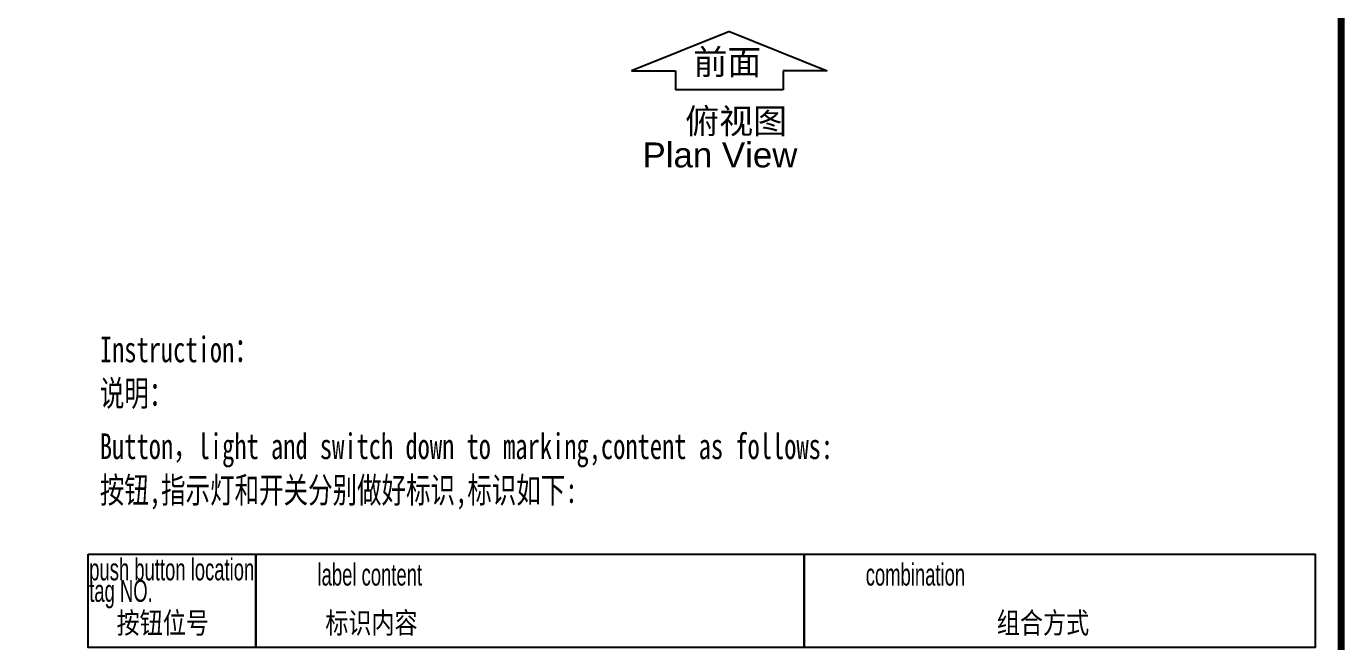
# Model space of a CAD drawing. Extents: x 79822 to 122366, y -56021 to -28815.
# Drawn here: x 83817 to 85615, y -40656 to -39816 of the extents above; entities that cross this region are included whole.
import ezdxf
from ezdxf.enums import TextEntityAlignment as Align

# ---------------------------------------------------------------- set-up
doc = ezdxf.new("R2010")
doc.units = 0
doc.header["$LTSCALE"] = 100
doc.header["$MEASUREMENT"] = 0
for name, color, linetype in [('PARTS', 6, 'Continuous'), ('t', 1, 'Continuous'), ('操作台', 7, 'Continuous')]:
    doc.layers.add(name, color=color, linetype=linetype)
doc.layers.add('细实线', color=7, linetype='Continuous', lineweight=20)
doc.styles.add('HZ', font='arial.ttf', dxfattribs={"width": 0.7})
doc.styles.get("Standard").update_dxf_attribs({"font": ''})
doc.styles.get('Standard').set_extended_font_data('SimSun')

# ---------------------------------------------------------------- blocks, each defined once
blk = doc.blocks.new('图框')
at = {"layer": 't', "color": 7, "const_width": 9.62}
blk.add_lwpolyline([(4115.6, -3151.6), (4115.6, 0), (0, 0), (0, -3151.6)], close=True, dxfattribs=at)
at = {"color": 7, "flags": 8}
for tag, p, height in [('DWG.NAME:', (1381.6, -2910.4), 25), ('PROJECTNAME:', (3125.5, -2912.8), 24), ('PROJECTNAME：', (3339.1, -2913.1), 25), ('DWG.NO.:', (3128.2, -3030.4), 24), ('图纸编号', (3315.4, -3052.4), 24), ('FILENO.:', (3128.7, -3106.1), 24), ('文档号', (3317.7, -3124.1), 24)]:
    blk.add_attdef(tag, p, '', height=height, dxfattribs=at)
for tag, p in [('图纸名称:', (1377.8, -2965.9)), ('项目名称：', (3121.6, -2984.3)), ('项目名称：', (3325, -2984.3))]:
    blk.add_attdef(tag, text='', height=25, dxfattribs=at).set_placement(p, align=Align.BOTTOM_LEFT)
for tag, height, p in [('RENLIU', 24, (698.2, -2950.4)), ('SHUFENWANG', 24, (885.8, -2950.4)), ('FANGHOU', 24, (1069.7, -2950.4)), ('DANDANLI', 24, (1250, -2950.4)), ('A', 23, (59.9, -2974.9)), ('设计时间', 23, (213.9, -2974.9)), ('刘仁', 23, (698.2, -3002.2)), ('王姝芬', 23, (885.8, -3002.2)), ('侯方', 23, (1069.7, -3002.2)), ('李丹丹', 23, (1250, -3002.2)), ('#10STATIONONTROLCABINETCOVER', 30, (1777.9, -3017.2)), ('PAGEXOFX', 24, (3953.7, -3039.1)), ('REV.', 24, (59.4, -3063)), ('DATE', 24, (208.9, -3063)), ('DESCRIPTION', 24, (451.7, -3063)), ('PREPARED', 24, (698.2, -3063)), ('CHECKED', 24, (885.8, -3063)), ('SIGNED', 24, (1069.7, -3063)), ('APPROVED', 24, (1250, -3063)), ('图纸名称', 30, (1777.9, -3094.7)), ('第几页共几页', 24, (3953.7, -3114.1))]:
    blk.add_attdef(tag, text='', height=height, dxfattribs=at).set_placement(p, align=Align.MIDDLE)
at = {"color": 7, "width": 0.8, "flags": 8}
blk.add_attdef('HANGZHOUHOLLYSYSAUTOMATIONCO.,LTD.', text='', height=24, dxfattribs=at).set_placement((2770.1, -3045.7), align=Align.MIDDLE)

msp = doc.modelspace()

# ---------------------------------------------------------------- linework, layer by layer
at = {"layer": 'PARTS', "color": 7}
for p, q in [((84775.4, -39823.4), (84641.7, -39876.8)), ((84775.4, -39823.4), (84909, -39876.8)), ((84641.7, -39876.8), (84702, -39876.8)), ((84702, -39876.8), (84702, -39902.6)), ((84909, -39876.8), (84848.8, -39876.8)), ((84848.8, -39876.8), (84848.8, -39902.6)), ((84848.8, -39902.6), (84702, -39902.6))]:
    msp.add_line(p, q, dxfattribs=at)
at = {"layer": '操作台', "color": 4}
for points in [[(83900.7, -40536.4), (84129.7, -40536.4), (84129.7, -40663.5), (83900.7, -40663.5)], [(84129.7, -40536.4), (84877.4, -40536.4), (84877.4, -40663.5), (84129.7, -40663.5)], [(84877.4, -40536.4), (85574.6, -40536.4), (85574.6, -40663.5), (84877.4, -40663.5)]]:
    msp.add_lwpolyline(points, close=True, dxfattribs=at)

# ---------------------------------------------------------------- block references
at = {"color": 1}
msp.add_blockref('图框', (81494.1, -38172.7), dxfattribs=at)

# ---------------------------------------------------------------- texts
at = {"color": 7, "style": 'HZ'}
for s, p in [('前面', (84726.3, -39881.8)), ('俯视图', (84715.1, -39962.4)), ('Plan View', (84657, -40008.6))]:
    msp.add_text(s, height=34, dxfattribs=at).set_placement(p)
at = {"layer": '操作台', "linetype": 'Continuous', "lineweight": 5, "style": 'HZ'}
for s, height, width, p in [('push button location', 30, 0.6, (83902.3, -40572)), ('label content', 30, 0.6, (84213.7, -40579.1)), ('combination', 30, 0.6, (84961.4, -40579.1)), ('tag NO. ', 30, 0.6, (83902.3, -40601.3)), ('按钮位号', 28.85, 0.8, (83939.7, -40644.4)), ('标识内容', 28.85, 0.8, (84224.3, -40644.4)), ('组合方式', 28.85, 0.8, (85140.2, -40644.4))]:
    msp.add_text(s, height=height, dxfattribs=dict(at, width=width)).set_placement(p)
at = {"layer": '细实线', "char_height": 35, "width": 1529.48, "attachment_point": 1, "style": 'HZ'}
for s, insert in [('{\\fsimsun|b0|i0|c134|p2;Instruction：}', (83916.8, -40239.4)), ('{\\fsimsun|b0|i0|c134|p2;说明：', (83916.8, -40299.2)), ('{\\fsimsun|b0|i0|c134|p2;Button，light and switch down to marking,content as follows:}', (83916.8, -40371.5)), ('{\\fsimsun|b0|i0|c134|p2;按钮,指示灯和开关分别做好标识,标识如下:}', (83916.8, -40431.3))]:
    msp.add_mtext(s, dxfattribs=dict(at, insert=insert))

doc.saveas('drawing.dxf')
